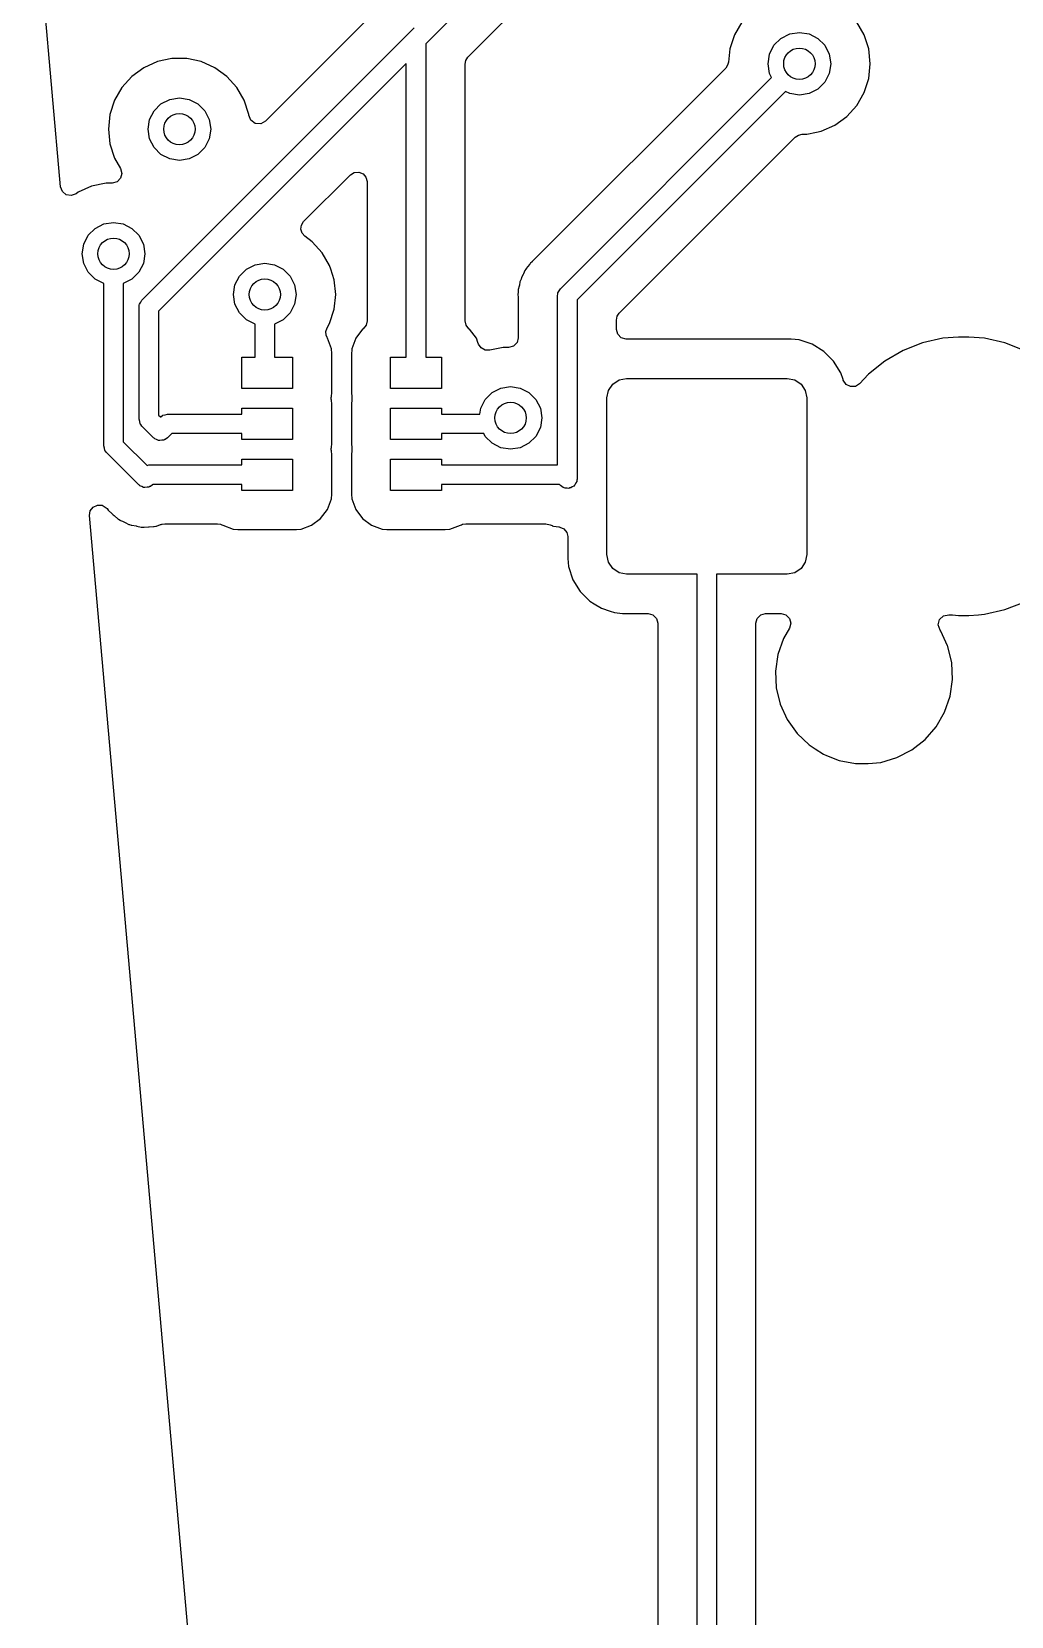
# Model space of a CAD drawing. Extents: x 51 to 201, y -153 to -28.
# Drawn here: x 50.98 to 63.47, y -88.21 to -67.99 of the extents above; entities that cross this region are included whole.
import ezdxf

# ---------------------------------------------------------------- set-up
doc = ezdxf.new("R2010")
doc.units = 0
doc.layers.add('BLACK', color=7, linetype='CONTINUOUS')

msp = doc.modelspace()

# ---------------------------------------------------------------- linework, layer by layer
at = {"layer": 'BLACK', "linetype": 'CONTINUOUS'}
for p, q in [((51.345, -69.9652), (50.976, -65.7794)), ((57.5338, -66.613), (56.0334, -68.1134)), ((56.6473, -68.2072), (57.6107, -67.2439)), ((55.4294, -67.656), (53.9578, -69.1276)), ((52.3816, -71.4116), (55.8566, -67.9366)), ((60.0375, -67.8633), (59.9428, -68.0272)), ((61.5972, -68.0272), (61.5025, -67.8633)), ((56.0334, -68.1134), (56.005, -68.1418)), ((56.005, -68.1418), (56.005, -72.14)), ((56.0334, -68.1134), (56.0334, -68.1134)), ((59.9428, -68.0272), (59.8843, -68.2072)), ((60.4464, -68.1604), (60.5349, -68.0719)), ((60.5349, -68.0719), (60.6464, -68.0151)), ((60.6464, -68.0151), (60.77, -67.9955)), ((60.77, -67.9955), (60.8936, -68.0151)), ((60.8936, -68.0151), (61.0051, -68.0719)), ((61.0051, -68.0719), (61.0936, -68.1604)), ((61.6557, -68.2072), (61.5972, -68.0272)), ((61.5972, -68.0272), (61.5972, -68.0272)), ((52.7654, -68.3295), (52.5802, -68.3689)), ((52.9546, -68.3295), (52.7654, -68.3295)), ((52.7654, -68.3295), (52.7654, -68.3295)), ((53.1398, -68.3689), (52.9546, -68.3295)), ((52.9546, -68.3295), (52.9546, -68.3295)), ((56.5149, -68.353), (56.5418, -68.3128)), ((56.5418, -68.3128), (56.6473, -68.2072)), ((59.8843, -68.2072), (59.8667, -68.3751)), ((60.37, -68.3955), (60.3896, -68.2719)), ((60.3896, -68.2719), (60.4464, -68.1604)), ((61.0936, -68.1604), (61.1504, -68.2719)), ((61.1504, -68.2719), (61.17, -68.3955)), ((61.6755, -68.3955), (61.6557, -68.2072)), ((52.4073, -68.4458), (52.2541, -68.5571)), ((52.5802, -68.3689), (52.4073, -68.4458)), ((55.755, -68.3918), (52.595, -71.5518)), ((53.3127, -68.4458), (53.1398, -68.3689)), ((53.4659, -68.5571), (53.3127, -68.4458)), ((55.755, -72.14), (55.755, -68.3918)), ((56.5055, -68.4005), (56.5149, -68.353)), ((56.5055, -71.6777), (56.5055, -68.4005)), ((59.831, -68.4499), (57.4262, -70.8547)), ((59.8553, -68.4156), (59.831, -68.4499)), ((59.8667, -68.3751), (59.8553, -68.4156)), ((60.3896, -68.5191), (60.37, -68.3955)), ((60.4166, -68.5721), (60.3896, -68.5191)), ((61.1504, -68.5191), (61.0936, -68.6306)), ((61.17, -68.3955), (61.1504, -68.5191)), ((61.6557, -68.5838), (61.6755, -68.3955)), ((52.1275, -68.6978), (52.0328, -68.8617)), ((52.2541, -68.5571), (52.1275, -68.6978)), ((53.5925, -68.6978), (53.4659, -68.5571)), ((53.6872, -68.8617), (53.5925, -68.6978)), ((57.7216, -71.2671), (60.4166, -68.5721)), ((60.5934, -68.7489), (57.935, -71.4073)), ((60.6464, -68.7759), (60.5934, -68.7489)), ((61.0051, -68.7191), (60.8936, -68.7759)), ((61.0936, -68.6306), (61.0051, -68.7191)), ((61.5972, -68.7638), (61.6186, -68.6978)), ((61.6186, -68.6978), (61.6557, -68.5838)), ((52.0328, -68.8617), (51.9743, -69.0417)), ((52.5364, -68.9949), (52.6249, -68.9064)), ((52.6249, -68.9064), (52.7364, -68.8496)), ((52.7364, -68.8496), (52.86, -68.83)), ((52.86, -68.83), (52.9836, -68.8496)), ((52.9836, -68.8496), (53.0951, -68.9064)), ((53.0951, -68.9064), (53.1836, -68.9949)), ((53.7457, -69.0417), (53.6872, -68.8617)), ((53.6872, -68.8617), (53.6872, -68.8617)), ((60.77, -68.7955), (60.6464, -68.7759)), ((60.8936, -68.7759), (60.77, -68.7955)), ((61.3759, -69.0684), (61.5025, -68.9277)), ((61.5025, -68.9277), (61.5972, -68.7638)), ((51.9743, -69.0417), (51.9545, -69.23)), ((52.46, -69.23), (52.4796, -69.1064)), ((52.4796, -69.1064), (52.5364, -68.9949)), ((53.1836, -68.9949), (53.2404, -69.1064)), ((53.2404, -69.1064), (53.26, -69.23)), ((53.7468, -69.0528), (53.7457, -69.0417)), ((53.7728, -69.1167), (53.7468, -69.0528)), ((53.8288, -69.1568), (53.7728, -69.1167)), ((53.9578, -69.1276), (53.8975, -69.1608)), ((61.2227, -69.1796), (61.3759, -69.0684)), ((51.9545, -69.23), (51.9743, -69.4183)), ((52.4796, -69.3536), (52.46, -69.23)), ((52.5364, -69.4651), (52.4796, -69.3536)), ((53.2404, -69.3536), (53.1836, -69.4651)), ((53.26, -69.23), (53.2404, -69.3536)), ((53.8975, -69.1608), (53.8288, -69.1568)), ((58.4718, -71.5783), (60.7178, -69.3323)), ((60.7178, -69.3323), (60.758, -69.3054)), ((60.758, -69.3054), (60.8055, -69.296)), ((60.8055, -69.296), (60.8646, -69.296)), ((60.8646, -69.296), (60.9881, -69.2698)), ((60.9881, -69.2698), (61.0498, -69.2566)), ((61.0498, -69.2566), (61.2227, -69.1797)), ((61.2227, -69.1797), (61.2227, -69.1796)), ((51.9743, -69.4183), (52.0328, -69.5983)), ((52.6249, -69.5536), (52.5364, -69.4651)), ((52.7364, -69.6104), (52.6249, -69.5536)), ((53.0951, -69.5536), (52.9836, -69.6104)), ((53.1836, -69.4651), (53.0951, -69.5536)), ((52.0328, -69.5983), (52.1109, -69.7335)), ((52.1109, -69.7335), (52.1275, -69.7955)), ((52.86, -69.63), (52.7364, -69.6104)), ((52.9836, -69.6104), (52.86, -69.63)), ((51.7402, -69.9589), (51.5673, -70.0358)), ((51.9254, -69.9195), (51.7402, -69.9589)), ((52.0035, -69.9195), (51.9254, -69.9195)), ((52.0655, -69.9029), (52.0035, -69.9195)), ((52.1109, -69.8575), (52.0655, -69.9029)), ((52.1275, -69.7955), (52.1109, -69.8575)), ((54.4452, -70.4094), (55.0428, -69.8118)), ((55.0428, -69.8118), (55.0922, -69.7815)), ((55.0922, -69.7815), (55.1499, -69.777)), ((55.1499, -69.777), (55.2034, -69.7991)), ((55.2034, -69.7991), (55.241, -69.8432)), ((55.241, -69.8432), (55.2545, -69.8995)), ((55.2545, -69.8995), (55.2545, -71.6777)), ((51.3673, -70.0259), (51.345, -69.9652)), ((51.4171, -70.0672), (51.3673, -70.0259)), ((51.481, -70.0777), (51.4171, -70.0672)), ((51.5414, -70.0546), (51.481, -70.0777)), ((51.5673, -70.0358), (51.5414, -70.0546)), ((51.6964, -70.5849), (51.7849, -70.4964)), ((51.7849, -70.4964), (51.8964, -70.4396)), ((51.8964, -70.4396), (52.02, -70.42)), ((52.02, -70.42), (52.1436, -70.4396)), ((52.1436, -70.4396), (52.2551, -70.4964)), ((52.2551, -70.4964), (52.3436, -70.5849)), ((54.4092, -70.5068), (54.4165, -70.4542)), ((54.4247, -70.5577), (54.4092, -70.5068)), ((54.4165, -70.4542), (54.4452, -70.4094)), ((54.46, -70.5974), (54.4247, -70.5577)), ((51.62, -70.82), (51.6396, -70.6964)), ((51.6396, -70.6964), (51.6964, -70.5849)), ((52.3436, -70.5849), (52.4004, -70.6964)), ((52.4004, -70.6964), (52.42, -70.82)), ((54.5559, -70.6671), (54.46, -70.5974)), ((54.6825, -70.8078), (54.5559, -70.6671)), ((51.6396, -70.9436), (51.62, -70.82)), ((51.6964, -71.0551), (51.6396, -70.9436)), ((52.4004, -70.9436), (52.3436, -71.0551)), ((52.42, -70.82), (52.4004, -70.9436)), ((53.7149, -71.0164), (53.8264, -70.9596)), ((53.8264, -70.9596), (53.95, -70.94)), ((53.95, -70.94), (54.0736, -70.9596)), ((54.0736, -70.9596), (54.1851, -71.0164)), ((54.7772, -70.9717), (54.6825, -70.8078)), ((54.7925, -71.0187), (54.7772, -70.9717)), ((57.3298, -70.9531), (57.2999, -70.9849)), ((57.3374, -70.9442), (57.3298, -70.9531)), ((57.3399, -70.941), (57.3374, -70.9442)), ((57.3594, -70.9215), (57.3399, -70.941)), ((57.3621, -70.9187), (57.3594, -70.9215)), ((57.4101, -70.8676), (57.3621, -70.9187)), ((57.4262, -70.8547), (57.4101, -70.8676)), ((51.7849, -71.1436), (51.6964, -71.0551)), ((51.895, -71.1997), (51.7849, -71.1436)), ((52.2551, -71.1436), (52.145, -71.1997)), ((52.3436, -71.0551), (52.2551, -71.1436)), ((53.5696, -71.2164), (53.6264, -71.1049)), ((53.6264, -71.1049), (53.7149, -71.0164)), ((54.1851, -71.0164), (54.2736, -71.1049)), ((54.2736, -71.1049), (54.3304, -71.2164)), ((54.8357, -71.1517), (54.7925, -71.0187)), ((54.8555, -71.34), (54.8357, -71.1517)), ((57.2125, -71.1612), (57.2046, -71.1796)), ((57.2188, -71.1428), (57.2125, -71.1612)), ((57.2238, -71.1234), (57.2188, -71.1428)), ((57.2448, -71.0851), (57.2238, -71.1234)), ((57.25, -71.0747), (57.2448, -71.0851)), ((57.2673, -71.0346), (57.25, -71.0747)), ((57.2796, -71.0187), (57.2673, -71.0346)), ((57.2903, -71.0025), (57.2796, -71.0187)), ((57.2999, -70.9849), (57.2903, -71.0025)), ((51.895, -73.27), (51.895, -71.1997)), ((52.145, -71.1997), (52.145, -73.2182)), ((53.55, -71.34), (53.5696, -71.2164)), ((53.5696, -71.4636), (53.55, -71.34)), ((54.3304, -71.2164), (54.35, -71.34)), ((54.35, -71.34), (54.3304, -71.4636)), ((54.8357, -71.5283), (54.8555, -71.34)), ((57.183, -71.3159), (57.1798, -71.3357)), ((57.1798, -71.3357), (57.1839, -71.3792)), ((57.1845, -71.2965), (57.183, -71.3159)), ((57.1839, -71.3792), (57.1845, -71.3908)), ((57.1954, -71.2342), (57.1845, -71.2765)), ((57.1845, -71.2765), (57.1845, -71.2965)), ((57.1977, -71.2227), (57.1954, -71.2342)), ((57.2046, -71.1796), (57.1977, -71.2227)), ((57.685, -71.3555), (57.6882, -71.3334)), ((57.685, -73.515), (57.685, -71.3555)), ((57.6879, -71.3289), (57.6892, -71.3265)), ((57.6882, -71.3334), (57.6879, -71.3289)), ((57.6892, -71.3265), (57.6901, -71.3203)), ((57.6901, -71.3203), (57.7068, -71.2943)), ((57.7068, -71.2943), (57.7216, -71.2671)), ((52.345, -71.5), (52.3482, -71.4779)), ((52.345, -72.93), (52.345, -71.5)), ((52.3479, -71.4734), (52.3492, -71.471)), ((52.3482, -71.4779), (52.3479, -71.4734)), ((52.3492, -71.471), (52.3501, -71.4648)), ((52.3501, -71.4648), (52.3668, -71.4388)), ((52.3668, -71.4388), (52.3816, -71.4116)), ((52.595, -71.5518), (52.595, -72.8782)), ((53.6264, -71.5751), (53.5696, -71.4636)), ((53.7149, -71.6636), (53.6264, -71.5751)), ((54.2736, -71.5751), (54.1851, -71.6636)), ((54.3304, -71.4636), (54.2736, -71.5751)), ((54.7772, -71.7083), (54.8357, -71.5283)), ((57.1845, -71.3908), (57.1845, -71.891)), ((57.935, -71.4073), (57.935, -73.69)), ((58.4449, -71.6185), (58.4718, -71.5783)), ((53.825, -71.7197), (53.7149, -71.6636)), ((53.825, -72.14), (53.825, -71.7197)), ((54.1851, -71.6636), (54.075, -71.7197)), ((54.075, -71.7197), (54.075, -72.14)), ((54.7285, -71.8111), (54.744, -71.7658)), ((54.744, -71.7658), (54.7772, -71.7083)), ((55.1975, -71.7825), (55.1112, -71.8977)), ((55.2048, -71.7769), (55.1975, -71.7825)), ((55.1975, -71.7825), (55.1975, -71.7825)), ((55.2414, -71.7332), (55.2048, -71.7769)), ((55.2545, -71.6777), (55.2414, -71.7332)), ((56.5186, -71.7332), (56.5055, -71.6777)), ((56.5552, -71.7769), (56.5186, -71.7332)), ((56.5625, -71.7825), (56.5552, -71.7769)), ((56.6488, -71.8977), (56.5625, -71.7825)), ((58.4355, -71.666), (58.4449, -71.6185)), ((58.4355, -71.7855), (58.4355, -71.666)), ((54.7313, -71.8589), (54.7285, -71.8111)), ((54.7447, -71.8867), (54.7313, -71.8589)), ((54.7488, -71.8977), (54.7447, -71.8867)), ((54.7991, -72.0325), (54.7488, -71.8977)), ((54.7488, -71.8977), (54.7488, -71.8977)), ((55.1112, -71.8977), (55.0609, -72.0325)), ((56.6694, -71.953), (56.6488, -71.8977)), ((56.6771, -71.9736), (56.6694, -71.953)), ((56.7097, -72.0218), (56.6771, -71.9736)), ((57.1679, -71.953), (57.1225, -71.9984)), ((57.1845, -71.891), (57.1679, -71.953)), ((58.4521, -71.8475), (58.4355, -71.7855)), ((58.4975, -71.8929), (58.4521, -71.8475)), ((58.5595, -71.9095), (58.4975, -71.8929)), ((60.665, -71.9095), (58.5595, -71.9095)), ((60.7678, -71.92), (60.665, -71.9095)), ((60.9343, -71.9752), (60.7678, -71.92)), ((61.0837, -72.0673), (60.9343, -71.9752)), ((62.3402, -71.9586), (62.0925, -72.0558)), ((62.5996, -71.8994), (62.3402, -71.9586)), ((62.7986, -71.8845), (62.5996, -71.8994)), ((62.9314, -71.8845), (62.7986, -71.8845)), ((62.7986, -71.8845), (62.7986, -71.8845)), ((63.1304, -71.8994), (62.9314, -71.8845)), ((62.9314, -71.8845), (62.9314, -71.8845)), ((63.3898, -71.9586), (63.1304, -71.8994)), ((63.6375, -72.0558), (63.3898, -71.9586)), ((53.655, -72.54), (53.655, -72.14)), ((53.655, -72.14), (53.825, -72.14)), ((54.075, -72.14), (54.305, -72.14)), ((54.305, -72.14), (54.305, -72.54)), ((54.8055, -72.0921), (54.7991, -72.0325)), ((54.8055, -72.5879), (54.8055, -72.0921)), ((55.059, -72.0499), (55.0545, -72.0921)), ((55.0545, -72.0921), (55.0545, -72.5879)), ((55.0593, -72.0474), (55.059, -72.0499)), ((55.0609, -72.0325), (55.0593, -72.0474)), ((55.555, -72.54), (55.555, -72.14)), ((55.555, -72.14), (55.755, -72.14)), ((56.005, -72.14), (56.205, -72.14)), ((56.205, -72.14), (56.205, -72.54)), ((56.7608, -72.0499), (56.7097, -72.0218)), ((56.8191, -72.0515), (56.7608, -72.0499)), ((56.9909, -72.015), (56.8191, -72.0515)), ((57.0605, -72.015), (56.9909, -72.015)), ((57.1225, -71.9984), (57.0605, -72.015)), ((61.2077, -72.1913), (61.0837, -72.0673)), ((61.862, -72.1889), (61.654, -72.3548)), ((62.0925, -72.0558), (61.862, -72.1889)), ((61.2998, -72.3407), (61.2077, -72.1913)), ((61.2077, -72.1913), (61.2077, -72.1913)), ((61.3278, -72.4252), (61.2998, -72.3407)), ((61.654, -72.3548), (61.5391, -72.4786)), ((54.305, -72.54), (53.655, -72.54)), ((54.7991, -72.6475), (54.8055, -72.5879)), ((55.0545, -72.5879), (55.0614, -72.6517)), ((56.205, -72.54), (55.555, -72.54)), ((56.7619, -72.6804), (56.8504, -72.5919)), ((56.8504, -72.5919), (56.9619, -72.5351)), ((56.9619, -72.5351), (57.0855, -72.5155)), ((57.0855, -72.5155), (57.2091, -72.5351)), ((57.2091, -72.5351), (57.3206, -72.5919)), ((57.3206, -72.5919), (57.4091, -72.6804)), ((58.315, -72.66), (58.334, -72.5643)), ((58.334, -72.5643), (58.3882, -72.4832)), ((58.3882, -72.4832), (58.4693, -72.429)), ((58.4693, -72.429), (58.565, -72.41)), ((58.565, -72.41), (60.615, -72.41)), ((60.615, -72.41), (60.7107, -72.429)), ((60.7107, -72.429), (60.7918, -72.4832)), ((60.7918, -72.4832), (60.846, -72.5643)), ((60.846, -72.5643), (60.865, -72.66)), ((61.3305, -72.4333), (61.3278, -72.4252)), ((61.3653, -72.4865), (61.3305, -72.4333)), ((61.4219, -72.5154), (61.3653, -72.4865)), ((61.4854, -72.5126), (61.4219, -72.5154)), ((61.5391, -72.4786), (61.4854, -72.5126)), ((53.655, -72.865), (53.655, -72.79)), ((53.655, -72.79), (54.305, -72.79)), ((54.305, -72.79), (54.305, -73.19)), ((54.7986, -72.6517), (54.7991, -72.6475)), ((54.7986, -72.6782), (54.7986, -72.6517)), ((54.7991, -72.6825), (54.7986, -72.6782)), ((54.8055, -72.7421), (54.7991, -72.6825)), ((54.7991, -72.6825), (54.7991, -72.6825)), ((54.8055, -73.2379), (54.8055, -72.7421)), ((55.0614, -72.6783), (55.0545, -72.7421)), ((55.0545, -72.7421), (55.0545, -73.2379)), ((55.0614, -72.6517), (55.0614, -72.6783)), ((55.555, -73.19), (55.555, -72.79)), ((55.555, -72.79), (56.205, -72.79)), ((56.205, -72.79), (56.205, -72.865)), ((56.6935, -72.865), (56.7051, -72.7919)), ((56.7051, -72.7919), (56.7619, -72.6804)), ((57.4091, -72.6804), (57.4659, -72.7919)), ((57.4659, -72.7919), (57.4855, -72.9155)), ((58.315, -74.66), (58.315, -72.66)), ((60.865, -72.66), (60.865, -74.66)), ((52.3537, -72.9597), (52.345, -72.93)), ((52.3603, -72.9899), (52.3537, -72.9597)), ((52.3641, -72.995), (52.3603, -72.9899)), ((52.3648, -72.9976), (52.3641, -72.995)), ((52.3682, -73.0005), (52.3648, -72.9976)), ((52.595, -72.8782), (52.62, -72.9032)), ((52.62, -72.9032), (52.6216, -72.9016)), ((52.6216, -72.9016), (52.6395, -72.8882)), ((52.6395, -72.8882), (52.6424, -72.8848)), ((52.6424, -72.8848), (52.645, -72.8841)), ((52.645, -72.8841), (52.6501, -72.8803)), ((52.6501, -72.8803), (52.6803, -72.8737)), ((52.6803, -72.8737), (52.71, -72.865)), ((52.71, -72.865), (53.655, -72.865)), ((56.205, -72.865), (56.6935, -72.865)), ((57.4855, -72.9155), (57.4659, -73.0391)), ((52.3816, -73.0184), (52.3682, -73.0005)), ((52.5316, -73.1684), (52.3816, -73.0184)), ((52.5396, -73.1728), (52.5316, -73.1684)), ((52.5451, -73.1801), (52.5396, -73.1728)), ((52.5701, -73.1894), (52.5451, -73.1801)), ((52.5934, -73.2021), (52.5701, -73.1894)), ((52.6371, -73.199), (52.6111, -73.2047)), ((52.6637, -73.1971), (52.6371, -73.199)), ((52.671, -73.1916), (52.6637, -73.1971)), ((52.6799, -73.1897), (52.671, -73.1916)), ((52.7084, -73.1684), (52.6799, -73.1897)), ((52.7618, -73.115), (52.7084, -73.1684)), ((53.655, -73.115), (52.7618, -73.115)), ((53.655, -73.19), (53.655, -73.115)), ((54.305, -73.19), (53.655, -73.19)), ((56.205, -73.19), (55.555, -73.19)), ((56.7437, -73.115), (56.205, -73.115)), ((56.205, -73.115), (56.205, -73.19)), ((56.7619, -73.1506), (56.7437, -73.115)), ((56.8504, -73.2391), (56.7619, -73.1506)), ((57.4091, -73.1506), (57.3206, -73.2391)), ((57.4659, -73.0391), (57.4091, -73.1506)), ((51.9037, -73.2997), (51.895, -73.27)), ((51.9103, -73.3299), (51.9037, -73.2997)), ((51.9141, -73.335), (51.9103, -73.3299)), ((51.9148, -73.3376), (51.9141, -73.335)), ((51.9182, -73.3405), (51.9148, -73.3376)), ((51.9316, -73.3584), (51.9182, -73.3405)), ((52.3416, -73.7684), (51.9316, -73.3584)), ((52.145, -73.2182), (52.4482, -73.5214)), ((52.6025, -73.2015), (52.5934, -73.2021)), ((52.6111, -73.2047), (52.6025, -73.2015)), ((54.7986, -73.3017), (54.7991, -73.2975)), ((54.7986, -73.3282), (54.7986, -73.3017)), ((54.7991, -73.3325), (54.7986, -73.3282)), ((54.7991, -73.2975), (54.8055, -73.2379)), ((54.8055, -73.3921), (54.7991, -73.3325)), ((54.7991, -73.3325), (54.7991, -73.3325)), ((54.8055, -73.8879), (54.8055, -73.3921)), ((55.0545, -73.2379), (55.0614, -73.3017)), ((55.0614, -73.3283), (55.0545, -73.3921)), ((55.0545, -73.3921), (55.0545, -73.8879)), ((55.0614, -73.3017), (55.0614, -73.3283)), ((56.9619, -73.2959), (56.8504, -73.2391)), ((57.0855, -73.3155), (56.9619, -73.2959)), ((57.2091, -73.2959), (57.0855, -73.3155)), ((57.3206, -73.2391), (57.2091, -73.2959)), ((52.4482, -73.5214), (52.47, -73.515)), ((52.47, -73.515), (53.655, -73.515)), ((53.655, -73.515), (53.655, -73.44)), ((53.655, -73.44), (54.305, -73.44)), ((54.305, -73.44), (54.305, -73.84)), ((55.555, -73.84), (55.555, -73.44)), ((55.555, -73.44), (56.205, -73.44)), ((56.205, -73.44), (56.205, -73.515)), ((56.205, -73.515), (57.685, -73.515)), ((52.3496, -73.7728), (52.3416, -73.7684)), ((52.3551, -73.7801), (52.3496, -73.7728)), ((52.38, -73.7894), (52.3551, -73.7801)), ((52.4034, -73.8021), (52.38, -73.7894)), ((52.4125, -73.8015), (52.4034, -73.8021)), ((52.4211, -73.8047), (52.4125, -73.8015)), ((52.4471, -73.799), (52.4211, -73.8047)), ((52.4737, -73.7971), (52.4471, -73.799)), ((52.481, -73.7916), (52.4737, -73.7971)), ((52.4899, -73.7897), (52.481, -73.7916)), ((52.5184, -73.7684), (52.4899, -73.7897)), ((52.5218, -73.765), (52.5184, -73.7684)), ((53.655, -73.765), (52.5218, -73.765)), ((53.655, -73.84), (53.655, -73.765)), ((57.7082, -73.765), (56.205, -73.765)), ((56.205, -73.765), (56.205, -73.84)), ((57.7216, -73.7784), (57.7082, -73.765)), ((57.7412, -73.7891), (57.7216, -73.7784)), ((57.7581, -73.8037), (57.7412, -73.7891)), ((57.7715, -73.8056), (57.7581, -73.8037)), ((57.7834, -73.8121), (57.7715, -73.8056)), ((57.8716, -73.7937), (57.8537, -73.8071)), ((57.8919, -73.7845), (57.8716, -73.7937)), ((57.8992, -73.773), (57.8919, -73.7845)), ((57.9101, -73.7649), (57.8992, -73.773)), ((57.9179, -73.744), (57.9101, -73.7649)), ((57.9299, -73.7252), (57.9179, -73.744)), ((57.9331, -73.7031), (57.9299, -73.7252)), ((57.9347, -73.6989), (57.9331, -73.7031)), ((57.935, -73.69), (57.9341, -73.6962)), ((57.9341, -73.6962), (57.9347, -73.6989)), ((54.305, -73.84), (53.655, -73.84)), ((54.7488, -74.0823), (54.7991, -73.9475)), ((54.7991, -73.9475), (54.8055, -73.8879)), ((55.0545, -73.8879), (55.0609, -73.9475)), ((55.0609, -73.9475), (55.0861, -74.0149)), ((56.205, -73.84), (55.555, -73.84)), ((57.8057, -73.8106), (57.7834, -73.8121)), ((57.8278, -73.8137), (57.8057, -73.8106)), ((57.8401, -73.8081), (57.8278, -73.8137)), ((57.8537, -73.8071), (57.8401, -73.8081)), ((51.7147, -74.159), (51.724, -74.0997)), ((55.9196, -121.863), (51.7147, -74.159)), ((51.724, -74.0997), (51.7601, -74.0518)), ((51.7601, -74.0518), (51.8145, -74.0264)), ((51.8145, -74.0264), (51.8744, -74.0295)), ((51.8744, -74.0295), (51.9259, -74.0605)), ((51.9259, -74.0605), (51.9376, -74.0722)), ((51.9376, -74.0722), (51.9525, -74.0902)), ((51.9525, -74.0902), (51.9571, -74.0969)), ((51.9571, -74.0969), (51.9987, -74.1336)), ((51.9987, -74.1336), (52.0044, -74.139)), ((52.0044, -74.139), (52.0155, -74.1501)), ((52.0155, -74.1501), (52.028, -74.1598)), ((52.028, -74.1598), (52.034, -74.1648)), ((52.034, -74.1648), (52.0756, -74.2014)), ((52.0756, -74.2014), (52.0829, -74.2052)), ((52.0829, -74.2052), (52.1026, -74.2177)), ((54.5473, -74.2838), (54.6625, -74.1975)), ((54.6625, -74.1975), (54.7488, -74.0823)), ((55.0861, -74.0149), (55.1112, -74.0823)), ((55.1112, -74.0823), (55.1975, -74.1975)), ((55.1975, -74.1975), (55.3127, -74.2838)), ((52.1026, -74.2177), (52.1091, -74.2227)), ((52.1091, -74.2227), (52.1091, -74.2227)), ((52.1091, -74.2227), (52.1091, -74.2227)), ((52.1091, -74.2227), (52.1327, -74.2329)), ((52.1327, -74.2329), (52.16, -74.2447)), ((52.16, -74.2447), (52.167, -74.248)), ((52.167, -74.248), (52.2164, -74.2732)), ((52.2164, -74.2732), (52.2244, -74.275)), ((52.2244, -74.275), (52.2466, -74.2822)), ((52.2466, -74.2822), (52.2541, -74.2854)), ((52.2541, -74.2854), (52.3089, -74.2941)), ((52.3089, -74.2941), (52.3165, -74.2956)), ((52.3165, -74.2956), (52.3707, -74.3077)), ((52.3707, -74.3077), (52.3788, -74.3074)), ((52.3788, -74.3074), (52.4021, -74.3089)), ((52.4021, -74.3089), (52.4102, -74.3102)), ((52.4102, -74.3102), (52.4654, -74.3049)), ((52.4654, -74.3049), (52.4732, -74.3045)), ((52.4732, -74.3045), (52.5286, -74.3027)), ((52.5286, -74.3027), (52.5365, -74.3004)), ((52.5365, -74.3004), (52.5594, -74.2961)), ((52.5594, -74.2961), (52.5675, -74.2953)), ((52.5675, -74.2953), (52.6198, -74.2765)), ((52.6198, -74.2765), (52.6271, -74.2741)), ((52.6271, -74.2741), (52.6375, -74.2711)), ((52.6375, -74.2711), (52.6398, -74.2704)), ((52.6398, -74.2704), (52.6743, -74.2655)), ((52.6743, -74.2655), (53.347, -74.2655)), ((53.347, -74.2655), (53.3861, -74.2718)), ((53.3861, -74.2718), (53.3997, -74.279)), ((53.3997, -74.279), (53.4127, -74.2838)), ((53.4127, -74.2838), (53.4127, -74.2838)), ((53.4127, -74.2838), (53.5475, -74.3341)), ((53.5475, -74.3341), (53.6071, -74.3405)), ((53.6071, -74.3405), (54.3529, -74.3405)), ((54.3529, -74.3405), (54.4125, -74.3341)), ((54.4125, -74.3341), (54.5473, -74.2838)), ((55.3127, -74.2838), (55.4475, -74.3341)), ((55.4475, -74.3341), (55.5071, -74.3405)), ((55.5071, -74.3405), (56.2529, -74.3405)), ((56.2529, -74.3405), (56.3125, -74.3341)), ((56.3125, -74.3341), (56.4473, -74.2838)), ((56.4473, -74.2838), (56.4602, -74.279)), ((56.4473, -74.2838), (56.4473, -74.2838)), ((56.4602, -74.279), (56.4739, -74.2718)), ((56.4739, -74.2718), (56.513, -74.2655)), ((56.513, -74.2655), (57.5362, -74.2655)), ((57.5362, -74.2655), (57.589, -74.2773)), ((57.589, -74.2773), (57.6152, -74.2896)), ((57.6152, -74.2896), (57.6152, -74.2896)), ((57.6152, -74.2896), (57.6178, -74.2909)), ((57.6178, -74.2909), (57.6312, -74.295)), ((57.6312, -74.295), (57.6341, -74.2954)), ((57.6341, -74.2954), (57.6341, -74.2954)), ((57.6341, -74.2954), (57.7006, -74.306)), ((57.7006, -74.306), (57.7043, -74.3066)), ((57.7043, -74.3066), (57.7137, -74.3084)), ((57.7137, -74.3084), (57.7655, -74.3314)), ((57.7655, -74.3314), (57.8016, -74.3751)), ((57.8016, -74.3751), (57.8145, -74.4302)), ((57.8145, -74.4302), (57.8145, -74.71)), ((57.8145, -74.71), (57.825, -74.8128)), ((57.825, -74.8128), (57.8802, -74.9793)), ((58.334, -74.7557), (58.315, -74.66)), ((58.3882, -74.8368), (58.334, -74.7557)), ((60.846, -74.7557), (60.7918, -74.8368)), ((60.865, -74.66), (60.846, -74.7557)), ((57.8802, -74.9793), (57.9723, -75.1287)), ((58.4693, -74.891), (58.3882, -74.8368)), ((58.565, -74.91), (58.4693, -74.891)), ((59.465, -74.91), (58.565, -74.91)), ((59.465, -91.46), (59.465, -74.91)), ((60.615, -74.91), (59.715, -74.91)), ((59.715, -74.91), (59.715, -91.46)), ((60.7107, -74.891), (60.615, -74.91)), ((60.7918, -74.8368), (60.7107, -74.891)), ((57.9723, -75.1287), (58.0963, -75.2527)), ((58.0963, -75.2527), (58.1529, -75.2876)), ((58.1529, -75.2876), (58.2457, -75.3448)), ((58.2457, -75.3448), (58.357, -75.3817)), ((58.357, -75.3817), (58.4122, -75.4)), ((58.4122, -75.4), (58.515, -75.4105)), ((58.515, -75.4105), (58.8405, -75.4105)), ((58.8405, -75.4105), (58.9025, -75.4271)), ((60.2775, -75.4271), (60.3395, -75.4105)), ((60.3395, -75.4105), (60.5364, -75.4105)), ((60.5364, -75.4105), (60.5984, -75.4271)), ((63.0558, -75.4262), (63.1304, -75.4206)), ((63.1304, -75.4206), (63.3898, -75.3614)), ((63.3898, -75.3614), (63.6375, -75.2642)), ((58.9025, -75.4271), (58.9479, -75.4725)), ((58.9479, -75.4725), (58.9645, -75.5345)), ((58.9645, -75.5345), (58.9645, -90.8355)), ((60.2155, -75.5345), (60.2321, -75.4725)), ((60.2155, -87.12), (60.2155, -75.5345)), ((60.2321, -75.4725), (60.2775, -75.4271)), ((60.6438, -75.5965), (60.5666, -75.7303)), ((60.5984, -75.4271), (60.6438, -75.4725)), ((60.6438, -75.4725), (60.6604, -75.5345)), ((60.6604, -75.5345), (60.6438, -75.5965)), ((62.5422, -75.5564), (62.558, -75.489)), ((62.565, -75.6218), (62.5422, -75.5564)), ((62.558, -75.489), (62.6075, -75.4406)), ((62.5741, -75.6347), (62.565, -75.6218)), ((62.6075, -75.4406), (62.6753, -75.4263)), ((62.6753, -75.4263), (62.7235, -75.4299)), ((62.7235, -75.4299), (62.7986, -75.4355)), ((62.7986, -75.4355), (62.7986, -75.4355)), ((62.7986, -75.4355), (62.9314, -75.4355)), ((62.9314, -75.4355), (63.0558, -75.4262)), ((62.9314, -75.4355), (62.9314, -75.4355)), ((60.5666, -75.7303), (60.4962, -75.9334)), ((62.661, -75.8248), (62.5741, -75.6347)), ((62.6634, -75.8302), (62.661, -75.8248)), ((60.4962, -75.9334), (60.4657, -76.1462)), ((62.7141, -76.0391), (62.6634, -75.8302)), ((60.4657, -76.1462), (60.4759, -76.3609)), ((62.7243, -76.2538), (62.7141, -76.0391)), ((60.4759, -76.3609), (60.5266, -76.5698)), ((62.6937, -76.4666), (62.7243, -76.2538)), ((60.5266, -76.5698), (60.6159, -76.7653)), ((62.6234, -76.6697), (62.6937, -76.4666)), ((60.6159, -76.7653), (60.7218, -76.9141)), ((62.516, -76.8558), (62.6234, -76.6697)), ((60.7218, -76.9141), (60.7405, -76.9404)), ((60.7405, -76.9404), (60.8961, -77.0887)), ((62.2063, -77.1511), (62.3752, -77.0183)), ((62.3752, -77.0183), (62.516, -76.8558)), ((60.8961, -77.0887), (60.9701, -77.1363)), ((60.9701, -77.1363), (61.0769, -77.2049)), ((61.0769, -77.2049), (61.117, -77.221)), ((61.117, -77.221), (61.2765, -77.2848)), ((62.0152, -77.2496), (62.2063, -77.1511)), ((61.2765, -77.2848), (61.4875, -77.3255)), ((61.4875, -77.3255), (61.6486, -77.3255)), ((61.6486, -77.3255), (61.809, -77.3102)), ((61.6486, -77.3255), (61.6486, -77.3255)), ((61.809, -77.3102), (62.0152, -77.2496)), ((60.2155, -90.3031), (60.2155, -87.12))]:
    msp.add_line(p, q, dxfattribs=at)
at = {"layer": 'BLACK'}
for centre in [(60.77, -68.3955), (52.86, -69.23), (52.02, -70.82), (53.95, -71.34), (57.0855, -72.9155)]:
    msp.add_circle(centre, 0.2, dxfattribs=at)

doc.saveas('drawing.dxf')
